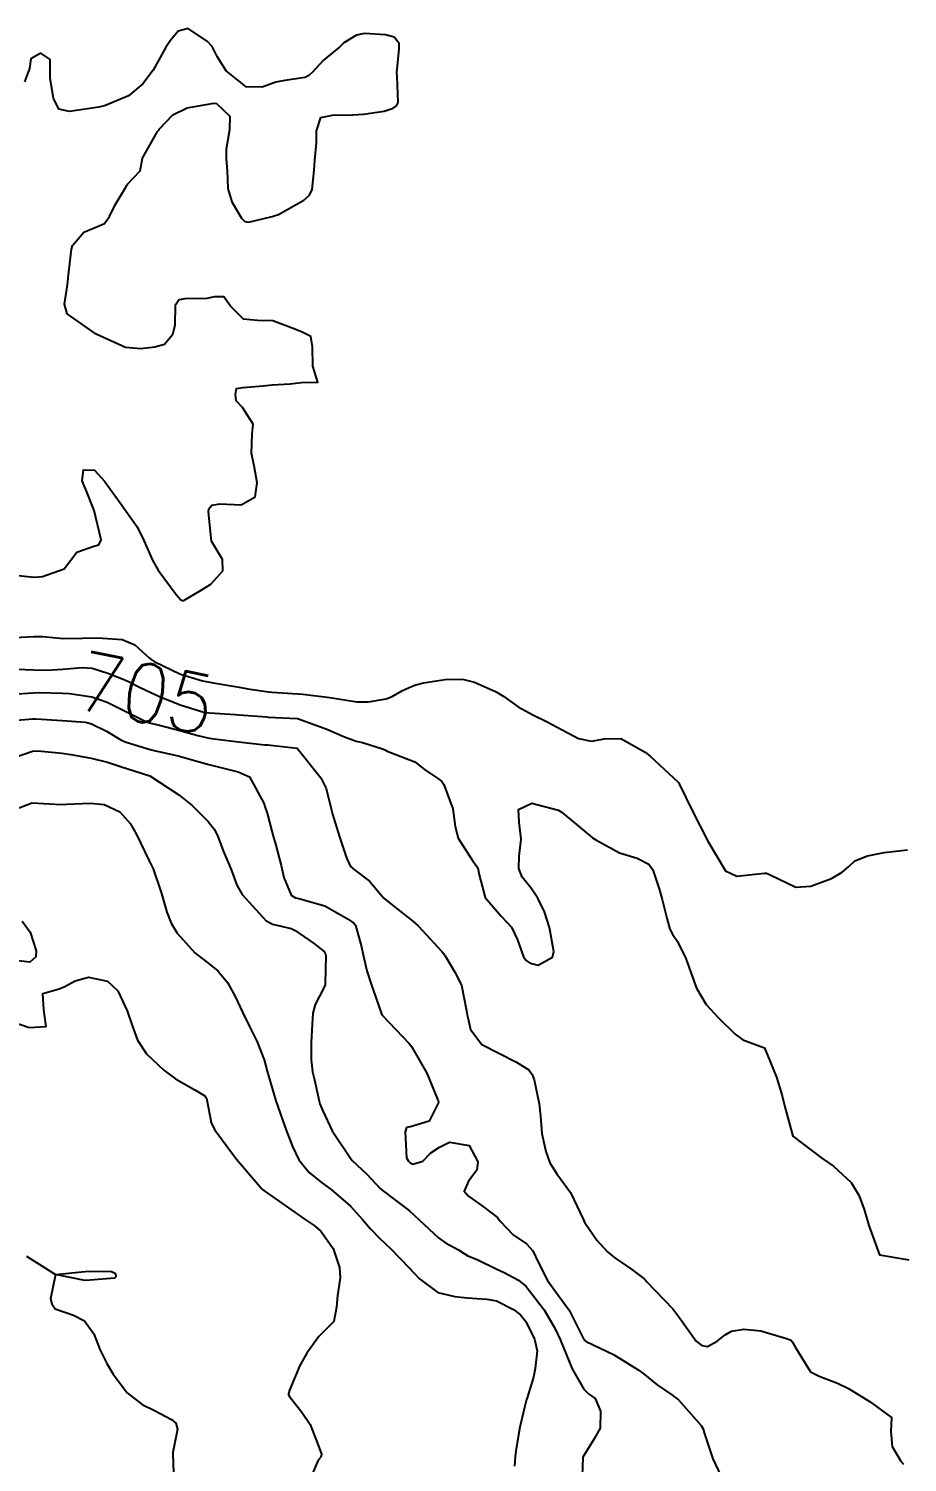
# Model space of a CAD drawing. Header units: metres. Extents: x 298520 to 308411, y 7433745 to 7450750.
# Drawn here: x 305193.3 to 305253, y 7437557.8 to 7437655.3 of the extents above; entities that cross this region are included whole.
import ezdxf
from ezdxf.enums import TextEntityAlignment as Align

# ---------------------------------------------------------------- set-up
doc = ezdxf.new("R2010")
doc.units = ezdxf.units.M
doc.header["$LTSCALE"] = 10
for name, color, linetype in [('Cotas', 45, 'Continuous'), ('Curvas de Nivel 1m', 11, 'Continuous'), ('Curvas de Nivel 5m', 15, 'Continuous')]:
    doc.layers.add(name, color=color, linetype=linetype)
doc.styles.add('Style-STANDARD', font='STANDARD.shx')

msp = doc.modelspace()

# ---------------------------------------------------------------- linework, layer by layer
at = {"layer": 'Curvas de Nivel 1m', "flags": 128}
for points, elevation in [([(305192.102, 7437618.132), (305193.667, 7437617.96), (305194.212, 7437618), (305195.673, 7437618.53), (305196.551, 7437619.656), (305197.696, 7437620.069), (305198.037, 7437620.158), (305198.203, 7437620.495), (305197.723, 7437622.5), (305197.154, 7437623.926), (305196.913, 7437624.512), (305196.991, 7437625.275), (305197.754, 7437625.25), (305198.435, 7437624.493), (305199.725, 7437622.705), (305199.818, 7437622.573), (305199.885, 7437622.478), (305200.638, 7437621.392), (305201.11, 7437620.459), (305201.683, 7437619.129), (305202.077, 7437618.446), (305203.295, 7437616.795), (305203.609, 7437616.43), (305203.652, 7437616.393), (305203.719, 7437616.362), (305203.898, 7437616.428), (305204.987, 7437617.089), (305205.664, 7437617.49), (305206.474, 7437618.398), (305206.444, 7437619.162), (305205.703, 7437620.41), (305205.498, 7437622.412), (305205.528, 7437622.609), (305205.727, 7437622.853), (305206.269, 7437622.942), (305207.728, 7437622.882), (305208.671, 7437623.433), (305208.802, 7437624.369), (305208.594, 7437625.538), (305208.424, 7437626.373), (305208.461, 7437627.698), (305208.535, 7437628.373), (305207.804, 7437629.512), (305207.378, 7437629.956), (305207.338, 7437630.387), (305207.41, 7437630.795), (305207.82, 7437630.868), (305209.212, 7437630.976), (305209.823, 7437631.036), (305211.049, 7437631.117), (305211.826, 7437631.199), (305212.927, 7437631.218), (305212.584, 7437632.323), (305212.558, 7437633.621), (305212.448, 7437634.324), (305211.867, 7437634.621), (305211.367, 7437634.841), (305209.879, 7437635.402), (305208.833, 7437635.416), (305207.88, 7437635.513), (305206.992, 7437636.394), (305206.531, 7437637.032), (305205.899, 7437637.031), (305205.384, 7437636.929), (305203.898, 7437636.896), (305203.503, 7437636.828), (305203.231, 7437636.437), (305203.206, 7437635.104), (305203.048, 7437634.438), (305202.499, 7437633.801), (305201.855, 7437633.615), (305200.887, 7437633.499), (305199.854, 7437633.575), (305197.863, 7437634.5), (305195.883, 7437635.875), (305195.711, 7437636.532), (305195.906, 7437637.842), (305195.984, 7437638.519), (305196.181, 7437640.267), (305196.253, 7437640.517), (305197.021, 7437641.435), (305197.953, 7437641.826), (305198.421, 7437642.031), (305198.755, 7437642.492), (305199.158, 7437643.301), (305199.87, 7437644.481), (305199.909, 7437644.556), (305199.986, 7437644.705), (305200.856, 7437645.611), (305201.02, 7437646.465), (305202.031, 7437648.282), (305202.112, 7437648.37), (305202.166, 7437648.449), (305203.075, 7437649.408), (305204.047, 7437649.879), (305205.851, 7437650.203), (305206.051, 7437650.189), (305206.958, 7437649.312), (305206.927, 7437648.397), (305206.692, 7437647.072), (305206.705, 7437646.4), (305206.765, 7437645.635), (305206.807, 7437644.398), (305207.08, 7437643.5), (305207.736, 7437642.383), (305207.96, 7437642.16), (305208.218, 7437642.118), (305209.259, 7437642.367), (305209.819, 7437642.507), (305209.965, 7437642.536), (305210.253, 7437642.643), (305211.976, 7437643.612), (305212.357, 7437643.949), (305212.545, 7437644.324), (305212.671, 7437645.655), (305212.723, 7437646.323), (305212.837, 7437647.51), (305212.837, 7437648.322), (305213.132, 7437649.229), (305214.044, 7437649.423), (305214.955, 7437649.389), (305216.045, 7437649.461), (305217.43, 7437649.653), (305218.049, 7437649.859), (305218.288, 7437650.02), (305218.396, 7437650.257), (305218.317, 7437652.02), (305218.306, 7437652.258), (305218.465, 7437653.891), (305218.461, 7437654.256), (305218.11, 7437654.702), (305217.533, 7437654.847), (305216.113, 7437654.935), (305215.568, 7437654.839), (305214.701, 7437654.304), (305214.401, 7437654.006), (305214.097, 7437653.767), (305213.291, 7437653.118), (305212.566, 7437652.325), (305212.328, 7437652.079), (305212.077, 7437651.956), (305210.679, 7437651.745), (305210.072, 7437651.636), (305209.135, 7437651.301), (305208.067, 7437651.307), (305206.689, 7437652.394), (305206.093, 7437653.378), (305205.743, 7437654.049), (305205.438, 7437654.41), (305204.116, 7437655.273), (305203.439, 7437655.111), (305202.894, 7437654.442), (305202.579, 7437653.965), (305202.09, 7437653.109), (305201.74, 7437652.455), (305201.023, 7437651.512), (305200.056, 7437650.71), (305199.905, 7437650.631), (305199.52, 7437650.485), (305198.502, 7437650.042), (305198.047, 7437649.942), (305196.808, 7437649.749), (305196.044, 7437649.628), (305195.311, 7437649.797), (305194.954, 7437650.536), (305194.738, 7437651.875), (305194.733, 7437652.54), (305194.727, 7437653.178), (305194.094, 7437653.61), (305193.421, 7437653.225), (305193.327, 7437652.558), (305192.976, 7437651.654)], 703), ([(305192.326, 7437613.853), (305193.617, 7437613.933), (305194.236, 7437613.924), (305195.615, 7437613.787), (305196.923, 7437613.817), (305197.616, 7437613.845), (305198.294, 7437613.815), (305199.615, 7437613.716), (305200.496, 7437613.351), (305201.482, 7437612.452), (305201.556, 7437612.404), (305201.602, 7437612.373), (305201.811, 7437612.238), (305203.592, 7437611.374), (305205.094, 7437610.909), (305205.587, 7437610.811), (305205.944, 7437610.762), (305207.584, 7437610.486), (305208.165, 7437610.374), (305209.58, 7437610.162), (305209.794, 7437610.143), (305211.578, 7437610.031), (305211.905, 7437610), (305213.575, 7437609.804), (305214.169, 7437609.709), (305215.571, 7437609.486), (305216.375, 7437609.474), (305217.574, 7437609.687), (305217.989, 7437609.844), (305218.697, 7437610.249), (305219.292, 7437610.536), (305219.587, 7437610.639), (305220.123, 7437610.767), (305221.591, 7437611), (305222.761, 7437611.023), (305223.582, 7437610.82), (305225.059, 7437610.175), (305225.57, 7437609.844), (305226.542, 7437609.134), (305227.557, 7437608.593), (305228.529, 7437608.13), (305229.548, 7437607.585), (305230.66, 7437606.991), (305231.54, 7437606.804), (305232.428, 7437606.973), (305233.542, 7437606.997), (305235.191, 7437606.053), (305235.529, 7437605.777), (305237.43, 7437604.021), (305237.466, 7437603.984), (305237.502, 7437603.915), (305238.418, 7437602.011), (305239.453, 7437600), (305240.639, 7437597.988), (305241.429, 7437597.635), (305243.307, 7437597.827), (305243.432, 7437597.821), (305243.648, 7437597.73), (305245.422, 7437596.887), (305246.453, 7437596.944), (305247.427, 7437597.3), (305247.85, 7437597.474), (305248.582, 7437597.889), (305249.033, 7437598.288), (305249.441, 7437598.671), (305250.3, 7437599.016), (305251.447, 7437599.238), (305253.023, 7437599.411)], 704), ([(305192.145, 7437609.994), (305193.576, 7437610.101), (305194.013, 7437610.109), (305195.576, 7437610.067), (305196.051, 7437610.048), (305197.573, 7437609.833), (305198.596, 7437609.461), (305199.56, 7437608.982), (305200.593, 7437608.464), (305201.245, 7437608.15), (305201.549, 7437608.043), (305202.078, 7437607.914), (305203.544, 7437607.531), (305204.762, 7437607.197), (305205.539, 7437607.014), (305206.07, 7437606.934), (305207.537, 7437606.765), (305209.329, 7437606.568), (305209.535, 7437606.552), (305209.713, 7437606.536), (305211.533, 7437606.33), (305213.145, 7437604.314), (305213.496, 7437603.586), (305213.812, 7437602.307), (305213.937, 7437601.846), (305214.401, 7437600.301), (305214.875, 7437598.863), (305215.162, 7437598.293), (305215.431, 7437598.058), (305216.441, 7437597.292), (305217.299, 7437596.262), (305217.411, 7437596.135), (305218.013, 7437595.644), (305219.388, 7437594.565), (305219.743, 7437594.236), (305221.366, 7437592.493), (305221.498, 7437592.352), (305221.591, 7437592.217), (305222.245, 7437591.1), (305222.702, 7437590.2), (305223.039, 7437588.472), (305223.087, 7437588.193), (305223.132, 7437588.013), (305223.303, 7437587.201), (305224.079, 7437586.182), (305225.284, 7437585.57), (305226.449, 7437584.978), (305227.267, 7437584.444), (305227.51, 7437584.138), (305227.631, 7437583.765), (305227.976, 7437582.133), (305228.071, 7437581.295), (305228.165, 7437580.131), (305228.434, 7437578.898), (305228.703, 7437578.125), (305229.186, 7437577.381), (305230.102, 7437576.111), (305231, 7437574.247), (305231.061, 7437574.101), (305231.141, 7437573.945), (305231.909, 7437572.867), (305232.632, 7437572.077), (305232.893, 7437571.846), (305233.119, 7437571.668), (305234.291, 7437570.878), (305235.105, 7437570.264), (305235.2, 7437570.145), (305235.276, 7437570.047), (305237.075, 7437568.186), (305237.214, 7437568.019), (305237.533, 7437567.55), (305238.657, 7437566.004), (305239.048, 7437565.693), (305239.42, 7437565.624), (305240.075, 7437565.99), (305240.618, 7437566.424), (305241.06, 7437566.665), (305241.895, 7437566.801), (305243.06, 7437566.691), (305244.806, 7437566.182), (305245.054, 7437566.086), (305245.14, 7437566.015), (305245.2, 7437565.928), (305245.405, 7437565.569), (305246.432, 7437563.916), (305247.02, 7437563.608), (305248.258, 7437563.134), (305249.012, 7437562.771), (305250.479, 7437561.865), (305250.999, 7437561.492), (305251.945, 7437560.798), (305251.882, 7437559.847), (305251.984, 7437558.828), (305252.577, 7437557.836), (305252.755, 7437557.637)], 706), ([(305191.931, 7437608.184), (305193.551, 7437608.332), (305193.766, 7437608.332), (305195.55, 7437608.209), (305197.144, 7437608.102), (305197.548, 7437607.997), (305198.554, 7437607.478), (305199.537, 7437606.91), (305199.832, 7437606.772), (305200.792, 7437606.461), (305201.53, 7437606.245), (305201.795, 7437606.181), (305203.523, 7437605.783), (305204.394, 7437605.547), (305205.515, 7437605.227), (305207.062, 7437604.835), (305207.508, 7437604.722), (305208.279, 7437604.372), (305209.254, 7437602.594), (305209.336, 7437602.361), (305209.478, 7437601.91), (305209.801, 7437600.69), (305209.887, 7437600.354), (305210.065, 7437599.74), (305210.444, 7437598.345), (305210.624, 7437597.542), (305211.115, 7437596.334), (305211.41, 7437596.153), (305211.635, 7437596.102), (305213.402, 7437595.603), (305214.984, 7437594.699), (305215.385, 7437594.423), (305215.502, 7437594.288), (305215.908, 7437592.822), (305216.004, 7437592.28), (305216.258, 7437591.182), (305216.546, 7437590.272), (305217.245, 7437588.33), (305217.263, 7437588.261), (305217.273, 7437588.221), (305217.312, 7437588.166), (305219.133, 7437586.242), (305219.29, 7437586.036), (305220.341, 7437584.229), (305221.119, 7437582.346), (305221.143, 7437582.221), (305220.497, 7437580.96), (305219.226, 7437580.578), (305218.949, 7437580.52), (305218.86, 7437580.244), (305218.963, 7437578.476), (305219.096, 7437578.241), (305219.192, 7437578.149), (305219.391, 7437578.038), (305220.075, 7437578.231), (305220.619, 7437578.808), (305221.207, 7437579.183), (305221.883, 7437579.54), (305223.21, 7437579.31), (305223.81, 7437578.184), (305223.745, 7437577.627), (305223.18, 7437576.875), (305222.869, 7437576.195), (305223.168, 7437575.861), (305224.205, 7437575.132), (305225.146, 7437574.4), (305225.336, 7437574.167), (305226.203, 7437573.223), (305227.128, 7437572.609), (305227.539, 7437572.136), (305227.928, 7437571.319), (305228.553, 7437570.125), (305229.092, 7437569.385), (305230.025, 7437568.11), (305230.996, 7437566.158), (305231.021, 7437566.1), (305231.052, 7437566.053), (305231.174, 7437565.975), (305233.038, 7437565.098), (305234.721, 7437564.053), (305235.021, 7437563.822), (305236.009, 7437563.031), (305237.006, 7437562.349), (305237.458, 7437562.015), (305238.986, 7437560.27), (305239.142, 7437559.998), (305239.209, 7437559.769), (305239.789, 7437557.992), (305240.527, 7437556.394)], 707), ([(305192.351, 7437605.731), (305193.526, 7437606.121), (305193.916, 7437606.157), (305195.525, 7437605.997), (305196.144, 7437605.901), (305197.52, 7437605.661), (305198.629, 7437605.376), (305199.512, 7437605.078), (305201.503, 7437604.45), (305203.49, 7437603.16), (305204.39, 7437602.421), (305205.472, 7437601.34), (305205.888, 7437600.824), (305206.103, 7437600.4), (305206.489, 7437599.352), (305206.891, 7437598.388), (305207.053, 7437598.01), (305207.419, 7437597.012), (305207.777, 7437596.376), (305209.387, 7437594.605), (305209.838, 7437594.353), (305211.11, 7437594.064), (305211.379, 7437593.936), (305212.627, 7437593.06), (305213.365, 7437592.509), (305213.449, 7437592.309), (305213.465, 7437592.206), (305213.433, 7437590.309), (305213.424, 7437590.227), (305213.339, 7437590.024), (305212.748, 7437588.89), (305212.59, 7437588.317), (305212.542, 7437587.558), (305212.485, 7437586.322), (305212.468, 7437585.129), (305212.572, 7437584.32), (305212.705, 7437583.766), (305213.022, 7437582.313), (305213.068, 7437582.139), (305213.237, 7437581.699), (305213.906, 7437580.303), (305215.194, 7437578.375), (305215.274, 7437578.289), (305216.261, 7437577.352), (305217.174, 7437576.388), (305217.313, 7437576.259), (305219.152, 7437574.854), (305219.852, 7437574.233), (305221.131, 7437573.021), (305221.6, 7437572.685), (305222.497, 7437572.199), (305222.878, 7437571.951), (305223.119, 7437571.811), (305223.754, 7437571.546), (305225.11, 7437570.896), (305225.602, 7437570.657), (305226.577, 7437570.148), (305227.096, 7437569.704), (305228.322, 7437568.128), (305229.06, 7437566.829), (305229.404, 7437566.116), (305229.656, 7437565.502), (305230.216, 7437564.108), (305231.009, 7437562.725), (305231.332, 7437562.421), (305231.781, 7437562.088), (305232.14, 7437561.228), (305232.127, 7437560.083), (305231.713, 7437559.348), (305230.953, 7437558.1), (305230.875, 7437556.159)], 708), ([(305192, 7437602.042), (305193.318, 7437602.552), (305193.438, 7437602.596), (305193.483, 7437602.604), (305194.695, 7437602.538), (305195.483, 7437602.506), (305195.843, 7437602.525), (305197.484, 7437602.594), (305198.396, 7437602.491), (305199.478, 7437601.991), (305200.194, 7437601.193), (305200.597, 7437600.463), (305201.437, 7437598.723), (305201.582, 7437598.449), (305201.744, 7437598.133), (305202.305, 7437596.441), (305202.665, 7437595.166), (305202.966, 7437594.434), (305203.376, 7437593.746), (305204.571, 7437592.418), (305205.357, 7437591.788), (305206.135, 7437591.183), (305206.784, 7437590.388), (305207.328, 7437589.394), (305207.797, 7437588.375), (305208.275, 7437587.398), (305208.797, 7437586.365), (305209.275, 7437585.139), (305209.49, 7437584.358), (305209.573, 7437584.043), (305210.085, 7437582.352), (305210.523, 7437581.054), (305210.779, 7437580.344), (305211.206, 7437579.233), (305211.643, 7437578.333), (305212.33, 7437577.469), (305213.178, 7437576.787), (305213.846, 7437576.303), (305215.156, 7437575.175), (305215.974, 7437574.278), (305216.508, 7437573.641), (305217.13, 7437573), (305217.91, 7437572.252), (305219.111, 7437571), (305219.837, 7437570.233), (305221.089, 7437569.31), (305222.252, 7437569.036), (305223.084, 7437568.936), (305224.415, 7437568.845), (305225.081, 7437568.729), (305226.245, 7437568.152), (305226.708, 7437567.785), (305227.065, 7437567.327), (305227.661, 7437566.134), (305227.834, 7437565.339), (305227.714, 7437564.133), (305227.594, 7437563.557), (305227.158, 7437562.138), (305227.122, 7437562.019), (305226.997, 7437561.574), (305226.668, 7437560.145), (305226.426, 7437558.683), (305226.357, 7437558.149), (305226.292, 7437557.496)], 709), ([(305193.115, 7437571.782), (305195.103, 7437570.53), (305197.105, 7437570.739), (305198.823, 7437570.765), (305199.105, 7437570.649), (305199.202, 7437570.479), (305199.199, 7437570.382), (305199.1, 7437570.287), (305197.455, 7437570.139), (305197.097, 7437570.132), (305195.103, 7437570.53), (305194.748, 7437568.864), (305194.843, 7437568.532), (305195.07, 7437568.189), (305196.315, 7437567.761), (305197.062, 7437567.386), (305197.691, 7437566.494), (305198.139, 7437565.386), (305198.585, 7437564.484), (305199.016, 7437563.746), (305199.973, 7437562.47), (305200.995, 7437561.688), (305201.826, 7437561.283), (305202.985, 7437560.671), (305203.266, 7437560.427), (305203.396, 7437560.007), (305203.08, 7437558.429), (305203.064, 7437558.317), (305203.147, 7437556.428)], 711)]:
    msp.add_lwpolyline(points, dxfattribs=dict(at, elevation=elevation))
at = {"layer": 'Curvas de Nivel 5m', "flags": 128}
for points, elevation in [([(305192.453, 7437611.703), (305193.594, 7437611.656), (305194.498, 7437611.637), (305195.595, 7437611.698), (305196.915, 7437611.829), (305197.596, 7437611.769), (305198.656, 7437611.426), (305199.589, 7437611.082), (305200.01, 7437610.897), (305200.843, 7437610.461), (305201.578, 7437610.115), (305202.161, 7437609.857), (305203.566, 7437609.276), (305205.18, 7437608.792), (305205.558, 7437608.734), (305207.322, 7437608.618), (305207.556, 7437608.601), (305209.457, 7437608.458), (305209.554, 7437608.45), (305211.534, 7437608.349), (305211.553, 7437608.346), (305211.614, 7437608.329), (305213.546, 7437607.618), (305214.744, 7437607.094), (305215.538, 7437606.81), (305215.962, 7437606.708), (305217.4, 7437606.262), (305217.492, 7437606.22), (305217.532, 7437606.191), (305217.652, 7437606.137), (305219.52, 7437605.394), (305220.172, 7437604.89), (305221.147, 7437604.215), (305221.362, 7437604.073), (305221.499, 7437603.859), (305222.119, 7437602.204), (305222.277, 7437601.014), (305222.466, 7437600.205), (305223.441, 7437598.699), (305223.82, 7437598.186), (305223.894, 7437597.719), (305224.312, 7437596.181), (305225.394, 7437594.898), (305226.09, 7437594.159), (305226.516, 7437593.294), (305226.905, 7437592.147), (305227.098, 7437591.882), (305227.359, 7437591.701), (305227.912, 7437591.58), (305228.88, 7437592.125), (305228.987, 7437592.503), (305228.685, 7437594.127), (305228.331, 7437595.199), (305227.894, 7437596.135), (305227.42, 7437596.823), (305226.832, 7437597.554), (305226.599, 7437598.153), (305226.611, 7437598.987), (305226.745, 7437600.151), (305226.63, 7437601.308), (305226.581, 7437602.154), (305227.487, 7437602.596), (305229.285, 7437602.122), (305229.482, 7437601.993), (305230.115, 7437601.475), (305231.465, 7437600.344), (305231.607, 7437600.241), (305231.829, 7437600.095), (305233.45, 7437599.217), (305234.651, 7437598.852), (305235.439, 7437598.434), (305235.716, 7437598.046), (305236.146, 7437596.765), (305236.345, 7437596.036), (305236.661, 7437594.764), (305236.854, 7437594.028), (305237.034, 7437593.679), (305237.374, 7437593.172), (305237.96, 7437592.014), (305238.3, 7437591.064), (305238.685, 7437590.007), (305239.326, 7437588.885), (305240.17, 7437587.991), (305241.302, 7437586.871), (305241.816, 7437586.49), (305243.293, 7437585.95), (305244.109, 7437583.942), (305244.507, 7437582.681), (305244.685, 7437581.936), (305245.223, 7437579.93), (305247.201, 7437578.45), (305248.003, 7437577.892), (305249.182, 7437576.786), (305249.732, 7437575.874), (305250.069, 7437574.962), (305250.39, 7437573.868), (305251.123, 7437571.86), (305252.859, 7437571.572), (305253.12, 7437571.537)], 705), ([(305192.818, 7437594.556), (305193.376, 7437593.819), (305193.769, 7437592.546), (305193.761, 7437592.144), (305193.355, 7437591.779), (305191.975, 7437591.945)], 710), ([(305192.121, 7437587.745), (305193.301, 7437587.338), (305194.448, 7437587.392), (305194.306, 7437588.54), (305194.23, 7437589.64), (305195.334, 7437589.968), (305195.735, 7437590.126), (305196.427, 7437590.514), (305197.345, 7437590.751), (305198.629, 7437590.487), (305199.333, 7437589.834), (305199.974, 7437588.47), (305200.295, 7437587.457), (305200.667, 7437586.459), (305201.279, 7437585.537), (305202.449, 7437584.438), (305203.257, 7437583.837), (305204.569, 7437583.097), (305205.246, 7437582.692), (305205.35, 7437582.514), (305205.375, 7437582.408), (305205.688, 7437580.864), (305205.902, 7437580.4), (305207.197, 7437578.648), (305207.407, 7437578.378), (305208.735, 7437576.807), (305209.121, 7437576.361), (305209.172, 7437576.31), (305209.346, 7437576.183), (305211.151, 7437574.898), (305212.004, 7437574.327), (305212.688, 7437573.867), (305213.135, 7437573.473), (305213.964, 7437572.302), (305214.405, 7437571.002), (305214.448, 7437570.297), (305214.272, 7437569.111), (305214.207, 7437568.299), (305214.027, 7437567.337), (305213.053, 7437566.35), (305213.007, 7437566.311), (305212.189, 7437565.17), (305211.702, 7437564.33), (305211.006, 7437562.666), (305210.925, 7437562.419), (305210.931, 7437562.341), (305211.002, 7437562.224), (305211.84, 7437561.176), (305212.398, 7437560.319), (305212.962, 7437558.932), (305213.17, 7437558.308), (305213.144, 7437558.115), (305212.949, 7437557.903), (305212.284, 7437556.32)], 710)]:
    msp.add_lwpolyline(points, dxfattribs=dict(at, elevation=elevation))

# ---------------------------------------------------------------- texts
at = {"layer": 'Cotas', "style": 'Style-STANDARD'}
msp.add_text('705', height=4, rotation=348.39668, dxfattribs=at).set_placement((305201.247, 7437610.077, 705), align=Align.MIDDLE_CENTER)

doc.saveas('drawing.dxf')
